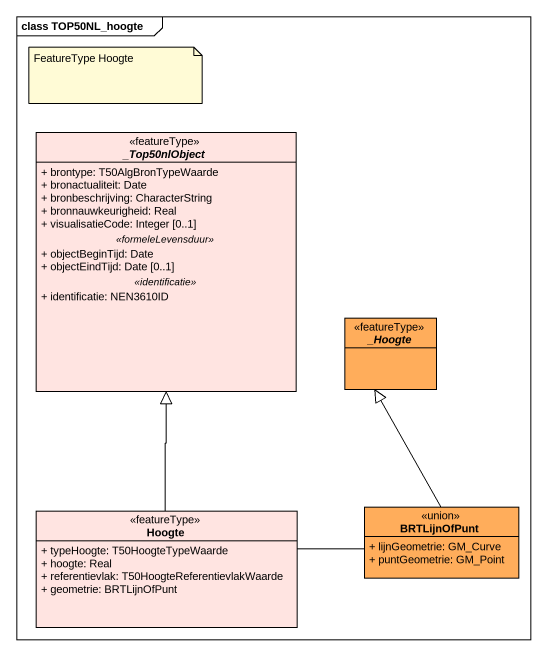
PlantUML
@startuml
mainframe class TOP50NL_hoogte
hide circle
hide empty members
skinparam classAttributeIconSize 0
abstract class "_Top50nlObject" as Top50nlObject <<featureType>> #FFE4E1 {
  + brontype: T50AlgBronTypeWaarde
  + bronactualiteit: Date
  + bronbeschrijving: CharacterString
  + bronnauwkeurigheid: Real
  + visualisatieCode: Integer [0..1]
  .. <<formeleLevensduur>> ..
  + objectBeginTijd: Date
  + objectEindTijd: Date [0..1]
  .. <<identificatie>> ..
  + identificatie: NEN3610ID
}
abstract class "_Hoogte" as Hoogte <<featureType>> #FFAD5B
class "Hoogte" as Hoogte_2 <<featureType>> #FFE4E1 {
  + typeHoogte: T50HoogteTypeWaarde
  + hoogte: Real
  + referentievlak: T50HoogteReferentievlakWaarde
  + geometrie: BRTLijnOfPunt
}
class BRTLijnOfPunt <<union>> #FFAD5B {
  + lijnGeometrie: GM_Curve
  + puntGeometrie: GM_Point
}
Hoogte_2 -up-|> Top50nlObject
Hoogte_2 -up-|> Hoogte
note as N1
  FeatureType Hoogte
end note
@enduml
